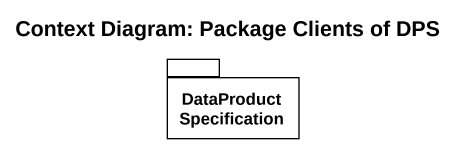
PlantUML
@startuml
title Context Diagram: Package Clients of DPS
package DataProductSpecification {
}
@enduml
